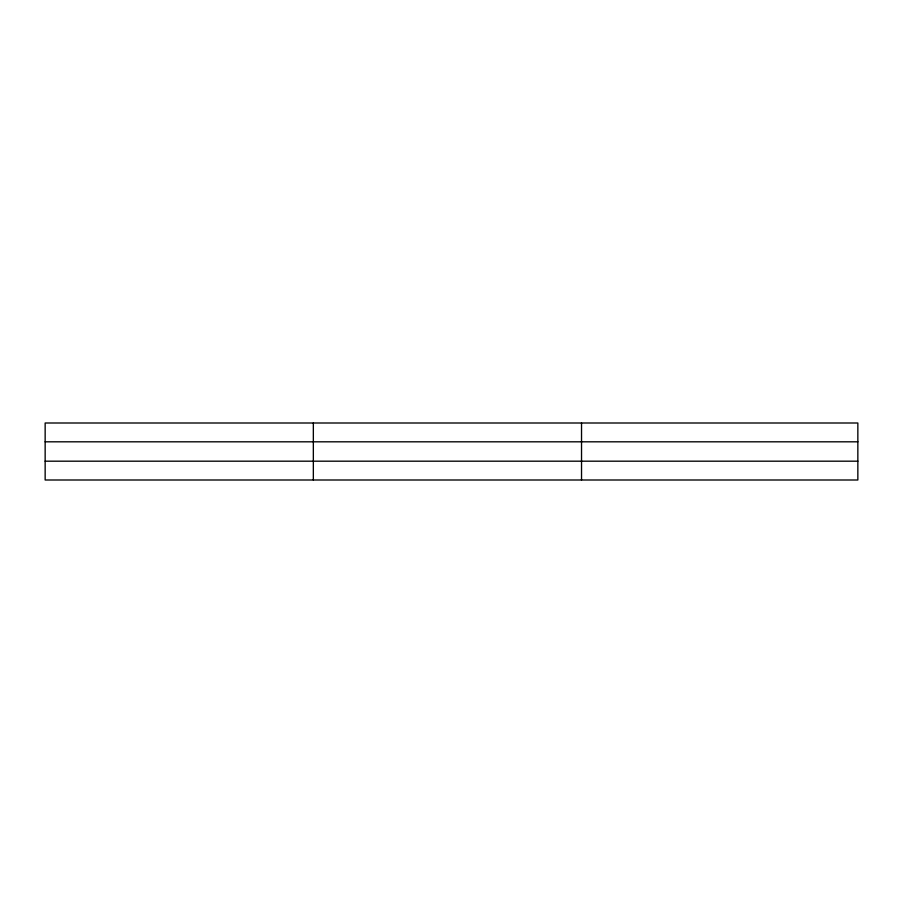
<?xml version="1.0" encoding="UTF-8"?>
<svg xmlns="http://www.w3.org/2000/svg" width="903" height="903" viewBox="0 0 903 903"><rect width="100%" height="100%" fill="white"/><g stroke="black" fill="none" stroke-linecap="round" stroke-linejoin="round"><path stroke-width="1.35" d="M313.341 480.001L313.341 422.999M581.532 480.001L581.532 422.999M857.85 441.815L857.85 422.999L45.15 422.999L45.15 480.001L857.85 480.001L857.85 441.815L45.15 441.815M45.15 461.185L857.85 461.185"/></g></svg>
